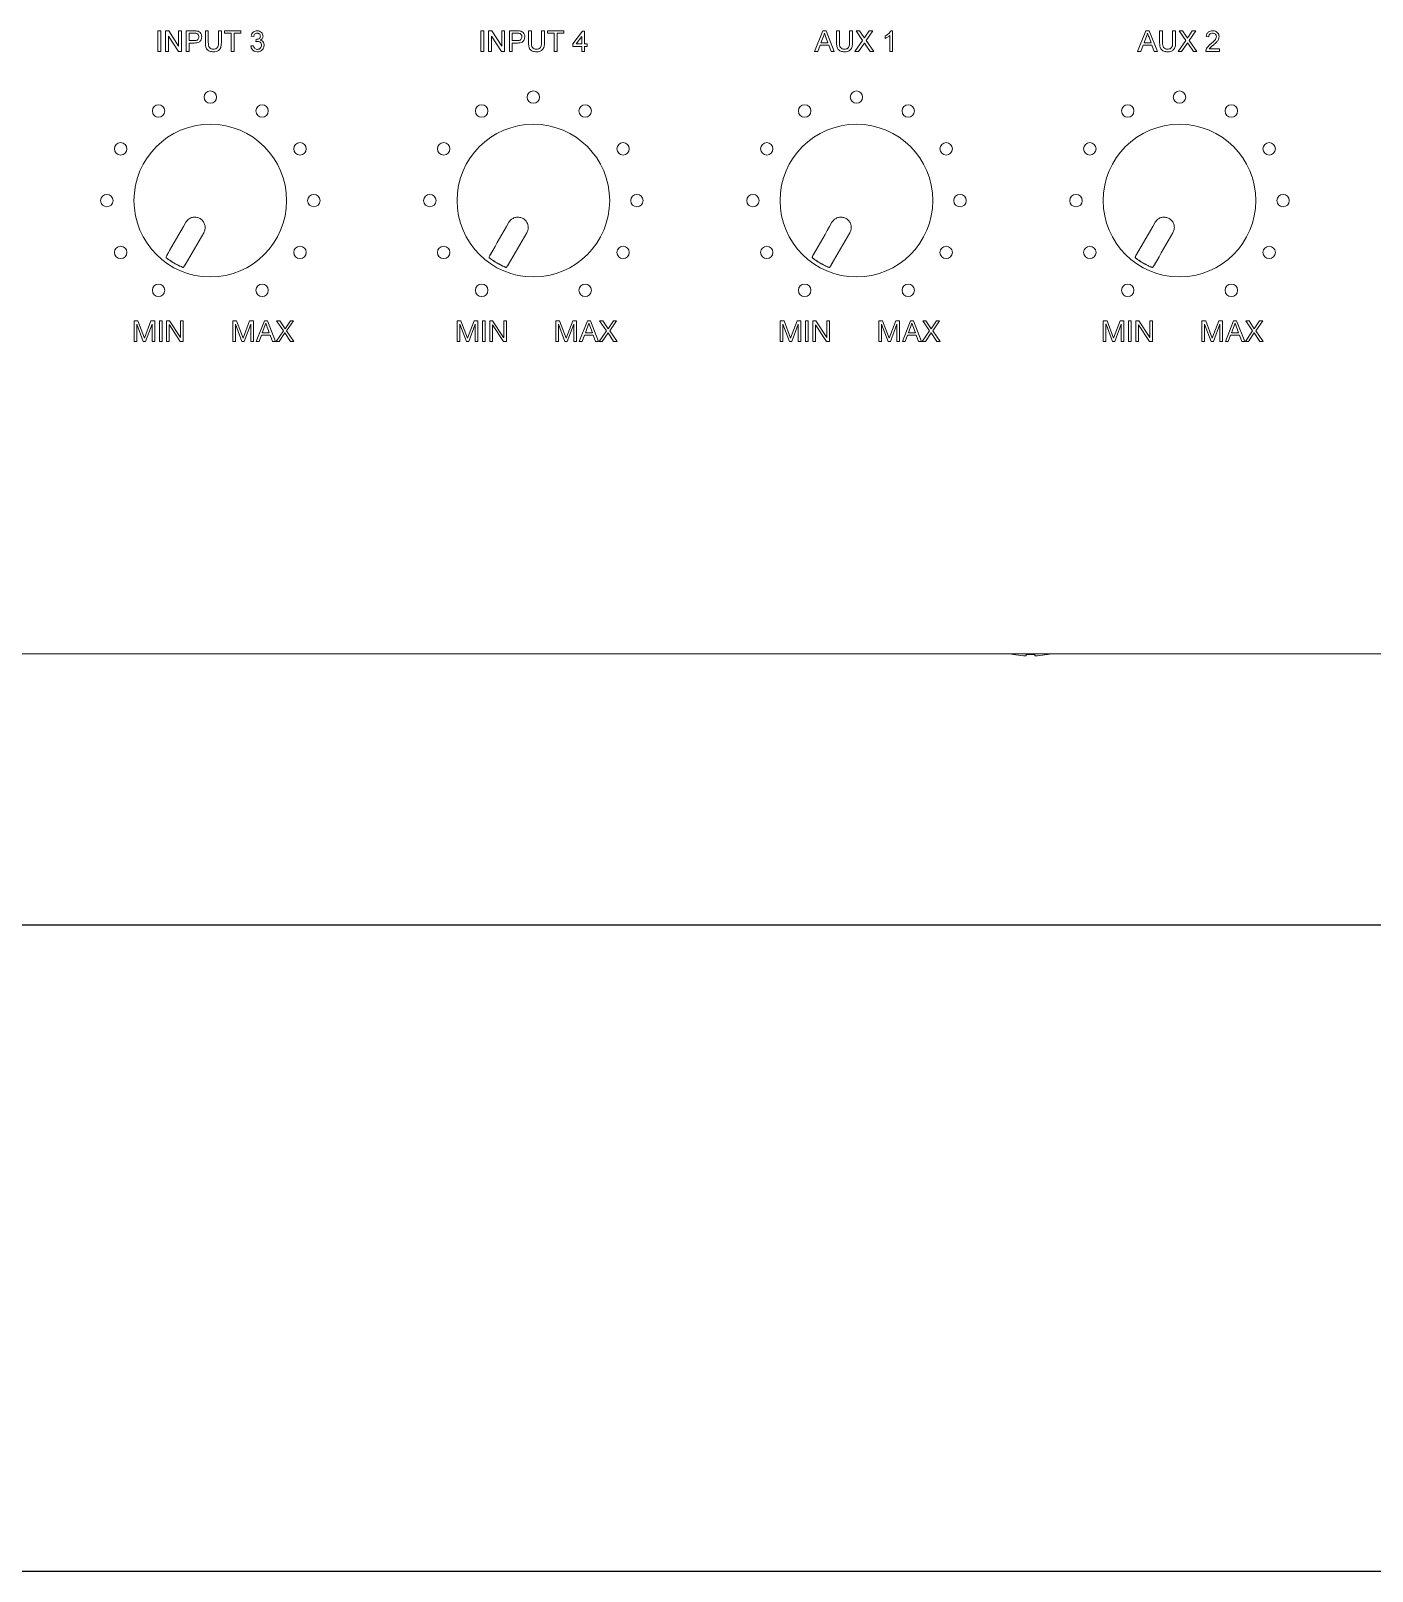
# Model space of a CAD drawing. Header units: millimetres. Extents: x 2974 to 5671, y 1205 to 3288.
# Drawn here: x 4254.63 to 4274.54, y 1657.62 to 1680.48 of the extents above; entities that cross this region are included whole.
import ezdxf

# ---------------------------------------------------------------- set-up
doc = ezdxf.new("R2010")
doc.units = ezdxf.units.MM
doc.linetypes.add('SLD-Solid', pattern=[0])
doc.layers.add('0-RACK', color=7, linetype='Continuous')
doc.layers.add('HOLE', color=7, linetype='Continuous')

# ---------------------------------------------------------------- blocks, each defined once
blk = doc.blocks.new('fv200pp')
at = {"color": 7, "linetype": 'SLD-Solid', "lineweight": 15}
for p, q in [((-43.703, 11.266), (-43.585, 11.266)), ((-43.703, 10.433), (-43.703, 11.266)), ((-43.585, 11.266), (-43.585, 10.433)), ((-43.393, 11.266), (-43.269, 11.266)), ((-43.393, 10.433), (-43.393, 11.266)), ((-43.269, 11.266), (-42.869, 10.644)), ((-42.869, 11.266), (-42.752, 11.266)), ((-42.869, 10.644), (-42.869, 11.266)), ((-42.752, 11.266), (-42.752, 10.433)), ((-42.559, 11.266), (-42.253, 11.266)), ((-42.559, 10.433), (-42.559, 11.266)), ((-42.243, 11.17), (-42.442, 11.17)), ((-42.442, 11.17), (-42.442, 10.871)), ((-41.79, 11.266), (-41.673, 11.266)), ((-41.79, 10.787), (-41.79, 11.266)), ((-41.673, 11.266), (-41.673, 10.792)), ((-41.267, 11.266), (-41.149, 11.266)), ((-41.267, 10.792), (-41.267, 11.266)), ((-41.149, 11.266), (-41.149, 10.787)), ((-41.021, 11.266), (-40.369, 11.266)), ((-41.021, 11.17), (-41.021, 11.266)), ((-40.754, 11.17), (-41.021, 11.17)), ((-40.754, 10.433), (-40.754, 11.17)), ((-40.636, 11.17), (-40.636, 10.433)), ((-40.369, 11.17), (-40.636, 11.17)), ((-40.369, 11.266), (-40.369, 11.17)), ((-30.703, 11.266), (-30.585, 11.266)), ((-30.703, 10.433), (-30.703, 11.266)), ((-30.585, 11.266), (-30.585, 10.433)), ((-30.393, 11.266), (-30.269, 11.266)), ((-30.393, 10.433), (-30.393, 11.266)), ((-30.269, 11.266), (-29.869, 10.644)), ((-29.869, 11.266), (-29.752, 11.266)), ((-29.869, 10.644), (-29.869, 11.266)), ((-29.752, 11.266), (-29.752, 10.433)), ((-29.559, 11.266), (-29.253, 11.266)), ((-29.559, 10.433), (-29.559, 11.266)), ((-29.243, 11.17), (-29.442, 11.17)), ((-29.442, 11.17), (-29.442, 10.871)), ((-28.79, 11.266), (-28.673, 11.266)), ((-28.79, 10.787), (-28.79, 11.266)), ((-28.673, 11.266), (-28.673, 10.792)), ((-28.267, 11.266), (-28.149, 11.266)), ((-28.267, 10.792), (-28.267, 11.266)), ((-28.149, 11.266), (-28.149, 10.787)), ((-28.021, 11.266), (-27.369, 11.266)), ((-28.021, 11.17), (-28.021, 11.266)), ((-27.754, 11.17), (-28.021, 11.17)), ((-27.754, 10.433), (-27.754, 11.17)), ((-27.636, 11.17), (-27.636, 10.433)), ((-27.369, 11.17), (-27.636, 11.17)), ((-27.369, 11.266), (-27.369, 11.17)), ((-27.006, 10.743), (-26.611, 11.255)), ((-26.611, 11.255), (-26.536, 11.255)), ((-26.536, 11.255), (-26.536, 10.743)), ((-17.277, 10.433), (-16.946, 11.266)), ((-16.946, 11.266), (-16.814, 11.266)), ((-16.814, 11.266), (-16.483, 10.433)), ((-16.394, 11.266), (-16.276, 11.266)), ((-16.394, 10.787), (-16.394, 11.266)), ((-16.276, 11.266), (-16.276, 10.792)), ((-15.87, 11.266), (-15.753, 11.266)), ((-15.87, 10.792), (-15.87, 11.266)), ((-15.753, 11.266), (-15.753, 10.787)), ((-15.609, 11.266), (-15.467, 11.266)), ((-15.344, 10.881), (-15.609, 11.266)), ((-15.467, 11.266), (-15.322, 11.055)), ((-15.224, 11.055), (-15.079, 11.266)), ((-14.936, 11.266), (-15.201, 10.88)), ((-15.079, 11.266), (-14.936, 11.266)), ((-14.208, 11.266), (-14.14, 11.266)), ((-14.14, 11.266), (-14.14, 10.433)), ((-4.277, 10.433), (-3.946, 11.266)), ((-3.946, 11.266), (-3.814, 11.266)), ((-3.814, 11.266), (-3.483, 10.433)), ((-3.394, 11.266), (-3.276, 11.266)), ((-3.394, 10.787), (-3.394, 11.266)), ((-3.276, 11.266), (-3.276, 10.792)), ((-2.87, 11.266), (-2.753, 11.266)), ((-2.87, 10.792), (-2.87, 11.266)), ((-2.753, 11.266), (-2.753, 10.787)), ((-2.609, 11.266), (-2.467, 11.266)), ((-2.344, 10.881), (-2.609, 11.266)), ((-2.467, 11.266), (-2.322, 11.055)), ((-2.224, 11.055), (-2.079, 11.266)), ((-1.936, 11.266), (-2.201, 10.88)), ((-2.079, 11.266), (-1.936, 11.266)), ((-43.275, 11.055), (-43.275, 10.433)), ((-42.876, 10.433), (-43.275, 11.055)), ((-42.442, 10.871), (-42.241, 10.871)), ((-42.442, 10.775), (-42.442, 10.433)), ((-42.238, 10.775), (-42.442, 10.775)), ((-39.963, 10.657), (-39.856, 10.668)), ((-39.846, 11.042), (-39.953, 11.052)), ((-39.761, 10.828), (-39.75, 10.924)), ((-30.275, 11.055), (-30.275, 10.433)), ((-29.876, 10.433), (-30.275, 11.055)), ((-29.442, 10.871), (-29.241, 10.871)), ((-29.442, 10.775), (-29.442, 10.433)), ((-29.238, 10.775), (-29.442, 10.775)), ((-27.006, 10.636), (-27.006, 10.743)), ((-26.643, 10.636), (-27.006, 10.636)), ((-26.643, 11.043), (-26.874, 10.743)), ((-26.874, 10.743), (-26.643, 10.743)), ((-26.643, 10.743), (-26.643, 11.043)), ((-26.643, 10.433), (-26.643, 10.636)), ((-26.536, 10.743), (-26.429, 10.743)), ((-26.536, 10.636), (-26.536, 10.433)), ((-26.429, 10.636), (-26.536, 10.636)), ((-26.429, 10.743), (-26.429, 10.636)), ((-17.058, 10.689), (-17.152, 10.433)), ((-16.702, 10.689), (-17.058, 10.689)), ((-16.937, 11.016), (-17.022, 10.785)), ((-17.022, 10.785), (-16.738, 10.785)), ((-16.738, 10.785), (-16.819, 11.004)), ((-16.607, 10.433), (-16.702, 10.689)), ((-15.652, 10.433), (-15.344, 10.881)), ((-15.311, 10.72), (-15.508, 10.433)), ((-15.035, 10.433), (-15.238, 10.727)), ((-15.201, 10.88), (-14.893, 10.433)), ((-14.439, 10.959), (-14.439, 11.058)), ((-14.246, 10.433), (-14.246, 11.082)), ((-4.058, 10.689), (-4.152, 10.433)), ((-3.702, 10.689), (-4.058, 10.689)), ((-3.937, 11.016), (-4.022, 10.785)), ((-4.022, 10.785), (-3.738, 10.785)), ((-3.738, 10.785), (-3.819, 11.004)), ((-3.607, 10.433), (-3.702, 10.689)), ((-2.652, 10.433), (-2.344, 10.881)), ((-2.311, 10.72), (-2.508, 10.433)), ((-2.035, 10.433), (-2.238, 10.727)), ((-2.201, 10.88), (-1.893, 10.433)), ((-1.417, 11.02), (-1.524, 11.031)), ((-1.398, 10.54), (-0.99, 10.54)), ((-0.99, 10.54), (-0.99, 10.433)), ((-43.585, 10.433), (-43.703, 10.433)), ((-43.275, 10.433), (-43.393, 10.433)), ((-42.752, 10.433), (-42.876, 10.433)), ((-42.442, 10.433), (-42.559, 10.433)), ((-40.636, 10.433), (-40.754, 10.433)), ((-30.585, 10.433), (-30.703, 10.433)), ((-30.275, 10.433), (-30.393, 10.433)), ((-29.752, 10.433), (-29.876, 10.433)), ((-29.442, 10.433), (-29.559, 10.433)), ((-27.636, 10.433), (-27.754, 10.433)), ((-26.536, 10.433), (-26.643, 10.433)), ((-17.152, 10.433), (-17.277, 10.433)), ((-16.483, 10.433), (-16.607, 10.433)), ((-15.508, 10.433), (-15.652, 10.433)), ((-14.893, 10.433), (-15.035, 10.433)), ((-14.14, 10.433), (-14.246, 10.433)), ((-4.152, 10.433), (-4.277, 10.433)), ((-3.483, 10.433), (-3.607, 10.433)), ((-2.508, 10.433), (-2.652, 10.433)), ((-1.893, 10.433), (-2.035, 10.433)), ((-0.99, 10.433), (-1.535, 10.433)), ((-43.321, 2.267), (-43.348, 2.221)), ((-30.321, 2.267), (-30.348, 2.221)), ((-17.321, 2.267), (-17.348, 2.221)), ((-4.321, 2.267), (-4.348, 2.221)), ((-42.63, 1.807), (-42.604, 1.853)), ((-29.63, 1.807), (-29.604, 1.853)), ((-16.63, 1.807), (-16.604, 1.853)), ((-3.63, 1.807), (-3.604, 1.853)), ((-44.661, -0.401), (-44.508, -0.401)), ((-44.661, -1.234), (-44.661, -0.401)), ((-44.552, -0.541), (-44.552, -1.234)), ((-44.55, -0.541), (-44.552, -0.541)), ((-44.29, -1.234), (-44.55, -0.541)), ((-44.508, -0.401), (-44.245, -1.101)), ((-44.245, -1.101), (-43.98, -0.401)), ((-43.936, -0.541), (-44.196, -1.234)), ((-43.98, -0.401), (-43.827, -0.401)), ((-43.936, -1.234), (-43.936, -0.541)), ((-43.827, -0.401), (-43.827, -1.234)), ((-43.643, -0.401), (-43.535, -0.401)), ((-43.643, -1.234), (-43.643, -0.401)), ((-43.535, -0.401), (-43.535, -1.234)), ((-43.351, -0.401), (-43.232, -0.401)), ((-43.351, -1.234), (-43.351, -0.401)), ((-43.243, -0.565), (-43.243, -1.234)), ((-43.241, -0.565), (-43.243, -0.565)), ((-42.802, -1.234), (-43.241, -0.565)), ((-43.232, -0.401), (-42.791, -1.076)), ((-42.788, -0.401), (-42.68, -0.401)), ((-42.788, -1.076), (-42.788, -0.401)), ((-42.68, -0.401), (-42.68, -1.234)), ((-40.692, -0.401), (-40.54, -0.401)), ((-40.692, -1.234), (-40.692, -0.401)), ((-40.584, -0.541), (-40.584, -1.234)), ((-40.582, -0.541), (-40.584, -0.541)), ((-40.321, -1.234), (-40.582, -0.541)), ((-40.54, -0.401), (-40.276, -1.101)), ((-40.276, -1.101), (-40.011, -0.401)), ((-39.967, -0.541), (-40.227, -1.234)), ((-40.011, -0.401), (-39.859, -0.401)), ((-39.967, -1.234), (-39.967, -0.541)), ((-39.859, -0.401), (-39.859, -1.234)), ((-39.745, -1.234), (-39.419, -0.401)), ((-39.36, -0.501), (-39.502, -0.888)), ((-39.419, -0.401), (-39.296, -0.401)), ((-39.358, -0.501), (-39.36, -0.501)), ((-39.219, -0.888), (-39.358, -0.501)), ((-39.296, -0.401), (-38.97, -1.234)), ((-38.928, -0.401), (-38.795, -0.401)), ((-38.653, -0.806), (-38.928, -0.401)), ((-38.795, -0.401), (-38.587, -0.726)), ((-38.587, -0.726), (-38.369, -0.401)), ((-38.245, -0.401), (-38.521, -0.806)), ((-38.369, -0.401), (-38.245, -0.401)), ((-31.661, -0.401), (-31.508, -0.401)), ((-31.661, -1.234), (-31.661, -0.401)), ((-31.552, -0.541), (-31.552, -1.234)), ((-31.55, -0.541), (-31.552, -0.541)), ((-31.29, -1.234), (-31.55, -0.541)), ((-31.508, -0.401), (-31.245, -1.101)), ((-31.245, -1.101), (-30.98, -0.401)), ((-30.936, -0.541), (-31.196, -1.234)), ((-30.98, -0.401), (-30.827, -0.401)), ((-30.936, -1.234), (-30.936, -0.541)), ((-30.827, -0.401), (-30.827, -1.234)), ((-30.643, -0.401), (-30.535, -0.401)), ((-30.643, -1.234), (-30.643, -0.401)), ((-30.535, -0.401), (-30.535, -1.234)), ((-30.351, -0.401), (-30.232, -0.401)), ((-30.351, -1.234), (-30.351, -0.401)), ((-30.243, -0.565), (-30.243, -1.234)), ((-30.241, -0.565), (-30.243, -0.565)), ((-29.802, -1.234), (-30.241, -0.565)), ((-30.232, -0.401), (-29.791, -1.076)), ((-29.788, -0.401), (-29.68, -0.401)), ((-29.788, -1.076), (-29.788, -0.401)), ((-29.68, -0.401), (-29.68, -1.234)), ((-27.692, -0.401), (-27.54, -0.401)), ((-27.692, -1.234), (-27.692, -0.401)), ((-27.584, -0.541), (-27.584, -1.234)), ((-27.582, -0.541), (-27.584, -0.541)), ((-27.321, -1.234), (-27.582, -0.541)), ((-27.54, -0.401), (-27.276, -1.101)), ((-27.276, -1.101), (-27.011, -0.401)), ((-26.967, -0.541), (-27.227, -1.234)), ((-27.011, -0.401), (-26.859, -0.401)), ((-26.967, -1.234), (-26.967, -0.541)), ((-26.859, -0.401), (-26.859, -1.234)), ((-26.745, -1.234), (-26.419, -0.401)), ((-26.36, -0.501), (-26.502, -0.888)), ((-26.419, -0.401), (-26.296, -0.401)), ((-26.358, -0.501), (-26.36, -0.501)), ((-26.219, -0.888), (-26.358, -0.501)), ((-26.296, -0.401), (-25.97, -1.234)), ((-25.928, -0.401), (-25.795, -0.401)), ((-25.653, -0.806), (-25.928, -0.401)), ((-25.795, -0.401), (-25.587, -0.726)), ((-25.587, -0.726), (-25.369, -0.401)), ((-25.245, -0.401), (-25.521, -0.806)), ((-25.369, -0.401), (-25.245, -0.401)), ((-18.661, -0.401), (-18.508, -0.401)), ((-18.661, -1.234), (-18.661, -0.401)), ((-18.552, -0.541), (-18.552, -1.234)), ((-18.55, -0.541), (-18.552, -0.541)), ((-18.29, -1.234), (-18.55, -0.541)), ((-18.508, -0.401), (-18.245, -1.101)), ((-18.245, -1.101), (-17.98, -0.401)), ((-17.936, -0.541), (-18.196, -1.234)), ((-17.98, -0.401), (-17.827, -0.401)), ((-17.936, -1.234), (-17.936, -0.541)), ((-17.827, -0.401), (-17.827, -1.234)), ((-17.643, -0.401), (-17.535, -0.401)), ((-17.643, -1.234), (-17.643, -0.401)), ((-17.535, -0.401), (-17.535, -1.234)), ((-17.351, -0.401), (-17.232, -0.401)), ((-17.351, -1.234), (-17.351, -0.401)), ((-17.243, -0.565), (-17.243, -1.234)), ((-17.241, -0.565), (-17.243, -0.565)), ((-16.802, -1.234), (-17.241, -0.565)), ((-17.232, -0.401), (-16.791, -1.076)), ((-16.788, -0.401), (-16.68, -0.401)), ((-16.788, -1.076), (-16.788, -0.401)), ((-16.68, -0.401), (-16.68, -1.234)), ((-14.692, -0.401), (-14.54, -0.401)), ((-14.692, -1.234), (-14.692, -0.401)), ((-14.584, -0.541), (-14.584, -1.234)), ((-14.582, -0.541), (-14.584, -0.541)), ((-14.321, -1.234), (-14.582, -0.541)), ((-14.54, -0.401), (-14.276, -1.101)), ((-14.276, -1.101), (-14.011, -0.401)), ((-13.967, -0.541), (-14.227, -1.234)), ((-14.011, -0.401), (-13.859, -0.401)), ((-13.967, -1.234), (-13.967, -0.541)), ((-13.859, -0.401), (-13.859, -1.234)), ((-13.745, -1.234), (-13.419, -0.401)), ((-13.36, -0.501), (-13.502, -0.888)), ((-13.419, -0.401), (-13.296, -0.401)), ((-13.358, -0.501), (-13.36, -0.501)), ((-13.219, -0.888), (-13.358, -0.501)), ((-13.296, -0.401), (-12.97, -1.234)), ((-12.928, -0.401), (-12.795, -0.401)), ((-12.653, -0.806), (-12.928, -0.401)), ((-12.795, -0.401), (-12.587, -0.726)), ((-12.587, -0.726), (-12.369, -0.401)), ((-12.245, -0.401), (-12.521, -0.806)), ((-12.369, -0.401), (-12.245, -0.401)), ((-5.661, -0.401), (-5.508, -0.401)), ((-5.661, -1.234), (-5.661, -0.401)), ((-5.552, -0.541), (-5.552, -1.234)), ((-5.55, -0.541), (-5.552, -0.541)), ((-5.29, -1.234), (-5.55, -0.541)), ((-5.508, -0.401), (-5.245, -1.101)), ((-5.245, -1.101), (-4.98, -0.401)), ((-4.936, -0.541), (-5.196, -1.234)), ((-4.98, -0.401), (-4.827, -0.401)), ((-4.936, -1.234), (-4.936, -0.541)), ((-4.827, -0.401), (-4.827, -1.234)), ((-4.643, -0.401), (-4.535, -0.401)), ((-4.643, -1.234), (-4.643, -0.401)), ((-4.535, -0.401), (-4.535, -1.234)), ((-4.351, -0.401), (-4.232, -0.401)), ((-4.351, -1.234), (-4.351, -0.401)), ((-4.243, -0.565), (-4.243, -1.234)), ((-4.241, -0.565), (-4.243, -0.565)), ((-3.802, -1.234), (-4.241, -0.565)), ((-4.232, -0.401), (-3.791, -1.076)), ((-3.788, -0.401), (-3.68, -0.401)), ((-3.788, -1.076), (-3.788, -0.401)), ((-3.68, -0.401), (-3.68, -1.234)), ((-1.692, -0.401), (-1.54, -0.401)), ((-1.692, -1.234), (-1.692, -0.401)), ((-1.584, -0.541), (-1.584, -1.234)), ((-1.582, -0.541), (-1.584, -0.541)), ((-1.321, -1.234), (-1.582, -0.541)), ((-1.54, -0.401), (-1.276, -1.101)), ((-1.276, -1.101), (-1.011, -0.401)), ((-0.967, -0.541), (-1.227, -1.234)), ((-1.011, -0.401), (-0.859, -0.401)), ((-0.967, -1.234), (-0.967, -0.541)), ((-0.859, -0.401), (-0.859, -1.234)), ((-0.745, -1.234), (-0.419, -0.401)), ((-0.36, -0.501), (-0.502, -0.888)), ((-0.419, -0.401), (-0.296, -0.401)), ((-0.358, -0.501), (-0.36, -0.501)), ((-0.219, -0.888), (-0.358, -0.501)), ((-0.296, -0.401), (0.03, -1.234)), ((0.072, -0.401), (0.205, -0.401)), ((0.347, -0.806), (0.072, -0.401)), ((0.205, -0.401), (0.413, -0.726)), ((0.413, -0.726), (0.631, -0.401)), ((0.755, -0.401), (0.479, -0.806)), ((0.631, -0.401), (0.755, -0.401)), ((-44.552, -1.234), (-44.661, -1.234)), ((-44.196, -1.234), (-44.29, -1.234)), ((-43.827, -1.234), (-43.936, -1.234)), ((-43.535, -1.234), (-43.643, -1.234)), ((-43.243, -1.234), (-43.351, -1.234)), ((-42.68, -1.234), (-42.802, -1.234)), ((-42.791, -1.076), (-42.788, -1.076)), ((-40.584, -1.234), (-40.692, -1.234)), ((-40.227, -1.234), (-40.321, -1.234)), ((-39.859, -1.234), (-39.967, -1.234)), ((-39.63, -1.234), (-39.745, -1.234)), ((-39.537, -0.985), (-39.63, -1.234)), ((-39.184, -0.985), (-39.537, -0.985)), ((-39.502, -0.888), (-39.219, -0.888)), ((-39.092, -1.234), (-39.184, -0.985)), ((-38.97, -1.234), (-39.092, -1.234)), ((-38.944, -1.234), (-38.653, -0.806)), ((-38.819, -1.234), (-38.944, -1.234)), ((-38.588, -0.89), (-38.819, -1.234)), ((-38.363, -1.234), (-38.588, -0.89)), ((-38.521, -0.806), (-38.228, -1.234)), ((-38.228, -1.234), (-38.363, -1.234)), ((-31.552, -1.234), (-31.661, -1.234)), ((-31.196, -1.234), (-31.29, -1.234)), ((-30.827, -1.234), (-30.936, -1.234)), ((-30.535, -1.234), (-30.643, -1.234)), ((-30.243, -1.234), (-30.351, -1.234)), ((-29.68, -1.234), (-29.802, -1.234)), ((-29.791, -1.076), (-29.788, -1.076)), ((-27.584, -1.234), (-27.692, -1.234)), ((-27.227, -1.234), (-27.321, -1.234)), ((-26.859, -1.234), (-26.967, -1.234)), ((-26.63, -1.234), (-26.745, -1.234)), ((-26.537, -0.985), (-26.63, -1.234)), ((-26.184, -0.985), (-26.537, -0.985)), ((-26.502, -0.888), (-26.219, -0.888)), ((-26.092, -1.234), (-26.184, -0.985)), ((-25.97, -1.234), (-26.092, -1.234)), ((-25.944, -1.234), (-25.653, -0.806)), ((-25.819, -1.234), (-25.944, -1.234)), ((-25.588, -0.89), (-25.819, -1.234)), ((-25.363, -1.234), (-25.588, -0.89)), ((-25.521, -0.806), (-25.228, -1.234)), ((-25.228, -1.234), (-25.363, -1.234)), ((-18.552, -1.234), (-18.661, -1.234)), ((-18.196, -1.234), (-18.29, -1.234)), ((-17.827, -1.234), (-17.936, -1.234)), ((-17.535, -1.234), (-17.643, -1.234)), ((-17.243, -1.234), (-17.351, -1.234)), ((-16.68, -1.234), (-16.802, -1.234)), ((-16.791, -1.076), (-16.788, -1.076)), ((-14.584, -1.234), (-14.692, -1.234)), ((-14.227, -1.234), (-14.321, -1.234)), ((-13.859, -1.234), (-13.967, -1.234)), ((-13.63, -1.234), (-13.745, -1.234)), ((-13.537, -0.985), (-13.63, -1.234)), ((-13.184, -0.985), (-13.537, -0.985)), ((-13.502, -0.888), (-13.219, -0.888)), ((-13.092, -1.234), (-13.184, -0.985)), ((-12.97, -1.234), (-13.092, -1.234)), ((-12.944, -1.234), (-12.653, -0.806)), ((-12.819, -1.234), (-12.944, -1.234)), ((-12.588, -0.89), (-12.819, -1.234)), ((-12.363, -1.234), (-12.588, -0.89)), ((-12.521, -0.806), (-12.228, -1.234)), ((-12.228, -1.234), (-12.363, -1.234)), ((-5.552, -1.234), (-5.661, -1.234)), ((-5.196, -1.234), (-5.29, -1.234)), ((-4.827, -1.234), (-4.936, -1.234)), ((-4.535, -1.234), (-4.643, -1.234)), ((-4.243, -1.234), (-4.351, -1.234)), ((-3.68, -1.234), (-3.802, -1.234)), ((-3.791, -1.076), (-3.788, -1.076)), ((-1.584, -1.234), (-1.692, -1.234)), ((-1.227, -1.234), (-1.321, -1.234)), ((-0.859, -1.234), (-0.967, -1.234)), ((-0.63, -1.234), (-0.745, -1.234)), ((-0.537, -0.985), (-0.63, -1.234)), ((-0.184, -0.985), (-0.537, -0.985)), ((-0.502, -0.888), (-0.219, -0.888)), ((-0.092, -1.234), (-0.184, -0.985)), ((0.03, -1.234), (-0.092, -1.234)), ((0.056, -1.234), (0.347, -0.806)), ((0.181, -1.234), (0.056, -1.234)), ((0.412, -0.89), (0.181, -1.234)), ((0.637, -1.234), (0.412, -0.89)), ((0.479, -0.806), (0.772, -1.234)), ((0.772, -1.234), (0.637, -1.234)), ((55.241, -13.801), (-87.926, -13.801)), ((-8.764, -13.885), (-8.877, -13.885)), ((-8.764, -13.829), (-8.764, -13.885)), ((-8.421, -13.885), (-8.421, -13.829)), ((-8.308, -13.885), (-8.421, -13.885))]:
    blk.add_line(p, q, dxfattribs=at)
at = {"color": 7, "linetype": 'SLD-Solid', "lineweight": 15, "flags": 128}
for points in [[(-43.321, 2.267), (-43.229, 2.428), (-43.137, 2.588), (-43.044, 2.749), (-42.951, 2.911), (-42.858, 3.072), (-42.765, 3.234), (-42.672, 3.396), (-42.579, 3.559)], [(-41.857, 3.142), (-41.95, 2.98), (-42.044, 2.818), (-42.138, 2.656), (-42.231, 2.495), (-42.325, 2.334), (-42.418, 2.173), (-42.511, 2.013), (-42.604, 1.853)], [(-30.321, 2.267), (-30.229, 2.428), (-30.137, 2.588), (-30.044, 2.749), (-29.951, 2.911), (-29.858, 3.072), (-29.765, 3.234), (-29.672, 3.396), (-29.579, 3.559)], [(-28.857, 3.142), (-28.95, 2.98), (-29.044, 2.818), (-29.138, 2.656), (-29.231, 2.495), (-29.325, 2.334), (-29.418, 2.173), (-29.511, 2.013), (-29.604, 1.853)], [(-17.321, 2.267), (-17.229, 2.428), (-17.137, 2.588), (-17.044, 2.749), (-16.951, 2.911), (-16.858, 3.072), (-16.765, 3.234), (-16.672, 3.396), (-16.579, 3.559)], [(-15.857, 3.142), (-15.95, 2.98), (-16.044, 2.818), (-16.138, 2.656), (-16.231, 2.495), (-16.325, 2.334), (-16.418, 2.173), (-16.511, 2.013), (-16.604, 1.853)], [(-4.321, 2.267), (-4.229, 2.428), (-4.137, 2.588), (-4.044, 2.749), (-3.951, 2.911), (-3.858, 3.072), (-3.765, 3.234), (-3.672, 3.396), (-3.579, 3.559)], [(-2.857, 3.142), (-2.95, 2.98), (-3.044, 2.818), (-3.138, 2.656), (-3.231, 2.495), (-3.325, 2.334), (-3.418, 2.173), (-3.511, 2.013), (-3.604, 1.853)], [(-9.42, -13.801), (-9.359, -13.815), (-9.275, -13.833)], [(-9.275, -13.833), (-9.275, -13.832), (-9.275, -13.832), (-9.274, -13.83), (-9.273, -13.829)], [(-7.912, -13.829), (-7.911, -13.83), (-7.91, -13.832), (-7.91, -13.832), (-7.91, -13.833)], [(-7.91, -13.833), (-7.826, -13.815), (-7.765, -13.801)]]:
    blk.add_lwpolyline(points, dxfattribs=at)
at = {"color": 7, "linetype": 'SLD-Solid', "lineweight": 15}
for centre, radius in [((-41.593, 8.599), 0.25), ((-28.593, 8.599), 0.25), ((-15.593, 8.599), 0.25), ((-2.593, 8.599), 0.25), ((-43.676, 8.041), 0.25), ((-39.509, 8.041), 0.25), ((-30.676, 8.041), 0.25), ((-26.509, 8.041), 0.25), ((-17.676, 8.041), 0.25), ((-13.509, 8.041), 0.25), ((-4.676, 8.041), 0.25), ((-0.509, 8.041), 0.25), ((-41.593, 4.433), 3.072), ((-28.593, 4.433), 3.072), ((-15.593, 4.433), 3.072), ((-2.593, 4.433), 3.072), ((-45.201, 6.516), 0.25), ((-37.984, 6.516), 0.25), ((-32.201, 6.516), 0.25), ((-24.984, 6.516), 0.25), ((-19.201, 6.516), 0.25), ((-11.984, 6.516), 0.25), ((-6.201, 6.516), 0.25), ((1.016, 6.516), 0.25), ((-45.759, 4.433), 0.25), ((-37.426, 4.433), 0.25), ((-32.759, 4.433), 0.25), ((-24.426, 4.433), 0.25), ((-19.759, 4.433), 0.25), ((-11.426, 4.433), 0.25), ((-6.759, 4.433), 0.25), ((1.574, 4.433), 0.25), ((-45.201, 2.349), 0.25), ((-37.984, 2.349), 0.25), ((-32.201, 2.349), 0.25), ((-24.984, 2.349), 0.25), ((-19.201, 2.349), 0.25), ((-11.984, 2.349), 0.25), ((-6.201, 2.349), 0.25), ((1.016, 2.349), 0.25), ((-43.676, 0.824), 0.25), ((-39.509, 0.824), 0.25), ((-30.676, 0.824), 0.25), ((-26.509, 0.824), 0.25), ((-17.676, 0.824), 0.25), ((-13.509, 0.824), 0.25), ((-4.676, 0.824), 0.25), ((-0.509, 0.824), 0.25)]:
    blk.add_circle(centre, radius, dxfattribs=at)
for centre, radius, start, end in [((-8.593, -10.43), 3.466, 258.67086, 265.29321), ((-8.593, -10.09), 3.742, 267.37076, 272.62924), ((-8.593, -10.43), 3.466, 274.70679, 281.32914)]:
    blk.add_arc(centre, radius, start, end, dxfattribs=at)
for points, knots in [([(-42.253, 11.266), (-42.23, 11.266), (-42.189, 11.266), (-42.148, 11.261), (-42.13, 11.258)], [0, 0, 0, 0, 0.560086, 1, 1, 1, 1]), ([(-42.147, 11.163), (-42.165, 11.165), (-42.197, 11.17), (-42.229, 11.17), (-42.243, 11.17)], [0, 0, 0, 0, 0.559592, 1, 1, 1, 1]), ([(-42.057, 11.023), (-42.058, 11.04), (-42.06, 11.073), (-42.081, 11.116), (-42.11, 11.148), (-42.135, 11.158), (-42.147, 11.163)], [0, 0, 0, 0, 0.280263, 0.560084, 0.78016, 1, 1, 1, 1]), ([(-42.13, 11.258), (-42.1, 11.251), (-42.039, 11.236), (-41.977, 11.172), (-41.945, 11.099), (-41.941, 11.051), (-41.94, 11.027)], [0, 0, 0, 0, 0.280011, 0.558908, 0.779395, 1, 1, 1, 1]), ([(-39.953, 11.052), (-39.944, 11.085), (-39.928, 11.15), (-39.865, 11.222), (-39.787, 11.261), (-39.735, 11.264), (-39.709, 11.266)], [0, 0, 0, 0, 0.280254, 0.559523, 0.779592, 1, 1, 1, 1]), ([(-39.706, 11.17), (-39.725, 11.168), (-39.764, 11.165), (-39.811, 11.131), (-39.836, 11.087), (-39.842, 11.057), (-39.846, 11.042)], [0, 0, 0, 0, 0.28001, 0.559136, 0.779323, 1, 1, 1, 1]), ([(-39.709, 11.266), (-39.676, 11.263), (-39.61, 11.256), (-39.529, 11.205), (-39.481, 11.132), (-39.475, 11.08), (-39.472, 11.054)], [0, 0, 0, 0, 0.280185, 0.559854, 0.779999, 1, 1, 1, 1]), ([(-39.579, 11.051), (-39.581, 11.069), (-39.585, 11.106), (-39.62, 11.146), (-39.662, 11.167), (-39.691, 11.169), (-39.706, 11.17)], [0, 0, 0, 0, 0.27946, 0.558955, 0.779265, 1, 1, 1, 1]), ([(-29.253, 11.266), (-29.23, 11.266), (-29.189, 11.266), (-29.148, 11.261), (-29.13, 11.258)], [0, 0, 0, 0, 0.560106, 1, 1, 1, 1]), ([(-29.147, 11.163), (-29.165, 11.165), (-29.197, 11.17), (-29.229, 11.17), (-29.243, 11.17)], [0, 0, 0, 0, 0.559587, 1, 1, 1, 1]), ([(-29.057, 11.023), (-29.058, 11.04), (-29.06, 11.073), (-29.081, 11.116), (-29.11, 11.148), (-29.135, 11.158), (-29.147, 11.163)], [0, 0, 0, 0, 0.280262, 0.560078, 0.780148, 1, 1, 1, 1]), ([(-29.13, 11.258), (-29.1, 11.251), (-29.039, 11.236), (-28.977, 11.172), (-28.945, 11.099), (-28.941, 11.051), (-28.94, 11.027)], [0, 0, 0, 0, 0.280014, 0.558912, 0.779395, 1, 1, 1, 1]), ([(-16.88, 11.17), (-16.888, 11.14), (-16.902, 11.087), (-16.926, 11.038), (-16.937, 11.016)], [0, 0, 0, 0, 0.559916, 1, 1, 1, 1]), ([(-16.819, 11.004), (-16.83, 11.035), (-16.851, 11.09), (-16.871, 11.146), (-16.88, 11.17)], [0, 0, 0, 0, 0.560001, 1, 1, 1, 1]), ([(-14.439, 11.058), (-14.387, 11.087), (-14.294, 11.14), (-14.234, 11.228), (-14.208, 11.266)], [0, 0, 0, 0, 0.5604286, 1, 1, 1, 1]), ([(-3.88, 11.17), (-3.888, 11.14), (-3.902, 11.087), (-3.926, 11.038), (-3.937, 11.016)], [0, 0, 0, 0, 0.559916, 1, 1, 1, 1]), ([(-3.819, 11.004), (-3.83, 11.035), (-3.851, 11.09), (-3.871, 11.146), (-3.88, 11.17)], [0, 0, 0, 0, 0.560003, 1, 1, 1, 1]), ([(-1.524, 11.031), (-1.518, 11.068), (-1.506, 11.142), (-1.434, 11.224), (-1.345, 11.261), (-1.286, 11.265), (-1.257, 11.266)], [0, 0, 0, 0, 0.280234, 0.558895, 0.779133, 1, 1, 1, 1]), ([(-1.259, 11.17), (-1.282, 11.168), (-1.328, 11.165), (-1.384, 11.127), (-1.413, 11.075), (-1.416, 11.039), (-1.417, 11.02)], [0, 0, 0, 0, 0.280411, 0.559487, 0.779373, 1, 1, 1, 1]), ([(-1.107, 11.035), (-1.11, 11.056), (-1.116, 11.099), (-1.159, 11.144), (-1.209, 11.167), (-1.243, 11.169), (-1.259, 11.17)], [0, 0, 0, 0, 0.279079, 0.558614, 0.779043, 1, 1, 1, 1]), ([(-1.257, 11.266), (-1.221, 11.264), (-1.148, 11.259), (-1.061, 11.201), (-1.008, 11.122), (-1.003, 11.065), (-1.001, 11.036)], [0, 0, 0, 0, 0.280482, 0.559645, 0.77975, 1, 1, 1, 1]), ([(-42.241, 10.871), (-42.215, 10.872), (-42.165, 10.874), (-42.096, 10.904), (-42.061, 10.963), (-42.059, 11.003), (-42.057, 11.023)], [0, 0, 0, 0, 0.281402, 0.559753, 0.779356, 1, 1, 1, 1]), ([(-41.94, 11.027), (-41.944, 10.985), (-41.953, 10.902), (-42.059, 10.781), (-42.17, 10.777), (-42.238, 10.775)], [0, 0, 0, 0, 0.280752, 0.559707, 1, 1, 1, 1]), ([(-41.468, 10.422), (-41.521, 10.425), (-41.626, 10.431), (-41.751, 10.529), (-41.786, 10.663), (-41.789, 10.745), (-41.79, 10.787)], [0, 0, 0, 0, 0.280727, 0.557904, 0.778403, 1, 1, 1, 1]), ([(-41.673, 10.792), (-41.672, 10.757), (-41.672, 10.687), (-41.641, 10.588), (-41.56, 10.535), (-41.505, 10.531), (-41.477, 10.529)], [0, 0, 0, 0, 0.281788, 0.560124, 0.779387, 1, 1, 1, 1]), ([(-41.477, 10.529), (-41.452, 10.53), (-41.404, 10.532), (-41.332, 10.558), (-41.267, 10.649), (-41.267, 10.733), (-41.267, 10.792)], [0, 0, 0, 0, 0.187562, 0.37424, 0.559719, 1, 1, 1, 1]), ([(-41.149, 10.787), (-41.15, 10.734), (-41.152, 10.63), (-41.222, 10.494), (-41.345, 10.429), (-41.427, 10.424), (-41.468, 10.422)], [0, 0, 0, 0, 0.281628, 0.559158, 0.778983, 1, 1, 1, 1]), ([(-39.704, 10.422), (-39.74, 10.425), (-39.813, 10.432), (-39.897, 10.494), (-39.949, 10.573), (-39.958, 10.629), (-39.963, 10.657)], [0, 0, 0, 0, 0.279906, 0.559248, 0.779476, 1, 1, 1, 1]), ([(-39.856, 10.668), (-39.851, 10.646), (-39.84, 10.603), (-39.805, 10.549), (-39.753, 10.522), (-39.718, 10.519), (-39.7, 10.518)], [0, 0, 0, 0, 0.280885, 0.560072, 0.77966, 1, 1, 1, 1]), ([(-39.692, 10.839), (-39.705, 10.838), (-39.729, 10.837), (-39.751, 10.831), (-39.761, 10.828)], [0, 0, 0, 0, 0.559774, 1, 1, 1, 1]), ([(-39.75, 10.924), (-39.747, 10.924), (-39.742, 10.923), (-39.737, 10.923), (-39.735, 10.923)], [0, 0, 0, 0, 0.559944, 1, 1, 1, 1]), ([(-39.735, 10.923), (-39.714, 10.925), (-39.672, 10.929), (-39.617, 10.955), (-39.582, 11), (-39.58, 11.034), (-39.579, 11.051)], [0, 0, 0, 0, 0.28068, 0.560956, 0.780055, 1, 1, 1, 1]), ([(-39.429, 10.684), (-39.434, 10.644), (-39.444, 10.564), (-39.52, 10.478), (-39.61, 10.429), (-39.673, 10.424), (-39.704, 10.422)], [0, 0, 0, 0, 0.2794, 0.559062, 0.779377, 1, 1, 1, 1]), ([(-39.7, 10.518), (-39.676, 10.521), (-39.626, 10.525), (-39.571, 10.57), (-39.54, 10.626), (-39.537, 10.665), (-39.536, 10.684)], [0, 0, 0, 0, 0.279885, 0.558991, 0.77932, 1, 1, 1, 1]), ([(-39.536, 10.684), (-39.538, 10.708), (-39.543, 10.754), (-39.585, 10.806), (-39.638, 10.835), (-39.674, 10.838), (-39.692, 10.839)], [0, 0, 0, 0, 0.279745, 0.559174, 0.779447, 1, 1, 1, 1]), ([(-39.472, 11.054), (-39.474, 11.034), (-39.477, 10.995), (-39.514, 10.931), (-39.558, 10.905), (-39.585, 10.889)], [0, 0, 0, 0, 0.280493, 0.561002, 1, 1, 1, 1]), ([(-39.585, 10.889), (-39.56, 10.881), (-39.51, 10.864), (-39.459, 10.809), (-39.432, 10.746), (-39.43, 10.704), (-39.429, 10.684)], [0, 0, 0, 0, 0.2798051, 0.5591884, 0.7794089, 1, 1, 1, 1]), ([(-29.241, 10.871), (-29.215, 10.872), (-29.165, 10.874), (-29.096, 10.904), (-29.061, 10.963), (-29.059, 11.003), (-29.057, 11.023)], [0, 0, 0, 0, 0.281401, 0.559755, 0.779358, 1, 1, 1, 1]), ([(-28.94, 11.027), (-28.944, 10.985), (-28.953, 10.902), (-29.059, 10.781), (-29.17, 10.777), (-29.238, 10.775)], [0, 0, 0, 0, 0.280752, 0.559708, 1, 1, 1, 1]), ([(-28.468, 10.422), (-28.521, 10.425), (-28.626, 10.431), (-28.751, 10.529), (-28.786, 10.663), (-28.789, 10.745), (-28.79, 10.787)], [0, 0, 0, 0, 0.280729, 0.557904, 0.778403, 1, 1, 1, 1]), ([(-28.673, 10.792), (-28.672, 10.757), (-28.672, 10.687), (-28.641, 10.588), (-28.56, 10.535), (-28.505, 10.531), (-28.477, 10.529)], [0, 0, 0, 0, 0.2817885, 0.5601217, 0.7793875, 1, 1, 1, 1]), ([(-28.477, 10.529), (-28.452, 10.53), (-28.404, 10.532), (-28.332, 10.558), (-28.267, 10.649), (-28.267, 10.733), (-28.267, 10.792)], [0, 0, 0, 0, 0.187562, 0.37424, 0.559719, 1, 1, 1, 1]), ([(-28.149, 10.787), (-28.15, 10.734), (-28.152, 10.63), (-28.222, 10.494), (-28.345, 10.429), (-28.427, 10.424), (-28.468, 10.422)], [0, 0, 0, 0, 0.281628, 0.559158, 0.778983, 1, 1, 1, 1]), ([(-16.071, 10.422), (-16.124, 10.425), (-16.23, 10.431), (-16.354, 10.529), (-16.39, 10.663), (-16.393, 10.745), (-16.394, 10.787)], [0, 0, 0, 0, 0.280729, 0.557904, 0.778403, 1, 1, 1, 1]), ([(-16.276, 10.792), (-16.276, 10.757), (-16.275, 10.687), (-16.245, 10.588), (-16.164, 10.535), (-16.108, 10.531), (-16.08, 10.529)], [0, 0, 0, 0, 0.281788, 0.560122, 0.779386, 1, 1, 1, 1]), ([(-16.08, 10.529), (-16.056, 10.53), (-16.007, 10.532), (-15.936, 10.558), (-15.871, 10.649), (-15.87, 10.733), (-15.87, 10.792)], [0, 0, 0, 0, 0.187562, 0.374239, 0.559719, 1, 1, 1, 1]), ([(-15.753, 10.787), (-15.754, 10.734), (-15.755, 10.63), (-15.825, 10.494), (-15.948, 10.429), (-16.03, 10.424), (-16.071, 10.422)], [0, 0, 0, 0, 0.2816274, 0.5591578, 0.7789824, 1, 1, 1, 1]), ([(-15.322, 11.055), (-15.313, 11.041), (-15.3, 11.021), (-15.283, 10.995), (-15.28, 10.982), (-15.279, 10.976)], [0, 0, 0, 0, 0.56128, 0.781765, 1, 1, 1, 1]), ([(-15.272, 10.777), (-15.279, 10.766), (-15.292, 10.747), (-15.305, 10.728), (-15.311, 10.72)], [0, 0, 0, 0, 0.559997, 1, 1, 1, 1]), ([(-15.279, 10.976), (-15.269, 10.99), (-15.25, 11.017), (-15.232, 11.043), (-15.224, 11.055)], [0, 0, 0, 0, 0.559999, 1, 1, 1, 1]), ([(-15.238, 10.727), (-15.244, 10.737), (-15.256, 10.753), (-15.267, 10.77), (-15.272, 10.777)], [0, 0, 0, 0, 0.5599915, 1, 1, 1, 1]), ([(-14.246, 11.082), (-14.279, 11.055), (-14.338, 11.006), (-14.408, 10.973), (-14.439, 10.959)], [0, 0, 0, 0, 0.559687, 1, 1, 1, 1]), ([(-3.071, 10.422), (-3.124, 10.425), (-3.23, 10.431), (-3.354, 10.529), (-3.39, 10.663), (-3.393, 10.745), (-3.394, 10.787)], [0, 0, 0, 0, 0.2807295, 0.5579042, 0.7784025, 1, 1, 1, 1]), ([(-3.276, 10.792), (-3.276, 10.757), (-3.275, 10.687), (-3.245, 10.588), (-3.164, 10.535), (-3.108, 10.531), (-3.08, 10.529)], [0, 0, 0, 0, 0.281788, 0.560122, 0.779385, 1, 1, 1, 1]), ([(-3.08, 10.529), (-3.056, 10.53), (-3.007, 10.532), (-2.936, 10.558), (-2.871, 10.649), (-2.87, 10.733), (-2.87, 10.792)], [0, 0, 0, 0, 0.187559, 0.374238, 0.559719, 1, 1, 1, 1]), ([(-2.753, 10.787), (-2.754, 10.734), (-2.755, 10.63), (-2.825, 10.494), (-2.948, 10.429), (-3.03, 10.424), (-3.071, 10.422)], [0, 0, 0, 0, 0.281627, 0.559157, 0.778982, 1, 1, 1, 1]), ([(-2.322, 11.055), (-2.313, 11.041), (-2.3, 11.021), (-2.283, 10.995), (-2.28, 10.982), (-2.279, 10.976)], [0, 0, 0, 0, 0.561285, 0.781767, 1, 1, 1, 1]), ([(-2.272, 10.777), (-2.279, 10.766), (-2.292, 10.747), (-2.305, 10.728), (-2.311, 10.72)], [0, 0, 0, 0, 0.5599945, 1, 1, 1, 1]), ([(-2.279, 10.976), (-2.269, 10.99), (-2.25, 11.017), (-2.232, 11.043), (-2.224, 11.055)], [0, 0, 0, 0, 0.559997, 1, 1, 1, 1]), ([(-2.238, 10.727), (-2.244, 10.737), (-2.256, 10.753), (-2.267, 10.77), (-2.272, 10.777)], [0, 0, 0, 0, 0.5599854, 1, 1, 1, 1]), ([(-1.524, 10.507), (-1.51, 10.539), (-1.486, 10.593), (-1.434, 10.654), (-1.385, 10.702), (-1.349, 10.73), (-1.332, 10.744)], [0, 0, 0, 0, 0.339411, 0.559525, 0.779753, 1, 1, 1, 1]), ([(-1.232, 10.694), (-1.252, 10.678), (-1.284, 10.651), (-1.33, 10.613), (-1.367, 10.58), (-1.387, 10.553), (-1.398, 10.54)], [0, 0, 0, 0, 0.340039, 0.560062, 0.780091, 1, 1, 1, 1]), ([(-1.332, 10.744), (-1.278, 10.79), (-1.204, 10.853), (-1.122, 10.953), (-1.112, 11.008), (-1.107, 11.035)], [0, 0, 0, 0, 0.561312, 0.781388, 1, 1, 1, 1]), ([(-1.001, 11.036), (-1.006, 10.996), (-1.018, 10.917), (-1.107, 10.801), (-1.185, 10.735), (-1.232, 10.694)], [0, 0, 0, 0, 0.2787429, 0.5588337, 1, 1, 1, 1]), ([(-1.535, 10.433), (-1.535, 10.447), (-1.534, 10.472), (-1.527, 10.496), (-1.524, 10.507)], [0, 0, 0, 0, 0.559951, 1, 1, 1, 1]), ([(-42.578, 3.559), (-42.561, 3.585), (-42.517, 3.65), (-42.414, 3.726), (-42.279, 3.771), (-42.136, 3.767), (-42.019, 3.723), (-41.92, 3.65), (-41.843, 3.551), (-41.799, 3.417), (-41.798, 3.272), (-41.837, 3.186), (-41.857, 3.142)], [0, 0, 0, 0, 0.072207, 0.179916, 0.287508, 0.394894, 0.502094, 0.568995, 0.676178, 0.783333, 0.890582, 1, 1, 1, 1]), ([(-29.578, 3.559), (-29.561, 3.585), (-29.517, 3.65), (-29.414, 3.726), (-29.279, 3.771), (-29.136, 3.767), (-29.019, 3.723), (-28.92, 3.65), (-28.843, 3.551), (-28.799, 3.417), (-28.798, 3.272), (-28.837, 3.186), (-28.857, 3.142)], [0, 0, 0, 0, 0.072207, 0.179917, 0.287508, 0.394893, 0.502094, 0.568995, 0.676178, 0.783334, 0.890582, 1, 1, 1, 1]), ([(-16.578, 3.559), (-16.561, 3.585), (-16.517, 3.65), (-16.414, 3.726), (-16.279, 3.771), (-16.136, 3.767), (-16.019, 3.723), (-15.92, 3.65), (-15.843, 3.551), (-15.799, 3.417), (-15.798, 3.272), (-15.837, 3.186), (-15.857, 3.142)], [0, 0, 0, 0, 0.072207, 0.179917, 0.287508, 0.394893, 0.502094, 0.568995, 0.676178, 0.783334, 0.890582, 1, 1, 1, 1]), ([(-3.578, 3.559), (-3.561, 3.585), (-3.517, 3.65), (-3.414, 3.726), (-3.279, 3.771), (-3.136, 3.767), (-3.019, 3.723), (-2.92, 3.65), (-2.843, 3.551), (-2.799, 3.417), (-2.798, 3.272), (-2.837, 3.186), (-2.857, 3.142)], [0, 0, 0, 0, 0.072207, 0.179917, 0.287508, 0.394894, 0.502094, 0.568994, 0.676179, 0.783334, 0.890583, 1, 1, 1, 1]), ([(-43.371, 2.134), (-43.372, 2.138), (-43.374, 2.145), (-43.369, 2.177), (-43.355, 2.206), (-43.348, 2.221)], [0, 0, 0, 0, 0.311503, 0.6273457, 1, 1, 1, 1]), ([(-43.331, 2.103), (-43.333, 2.105), (-43.339, 2.109), (-43.347, 2.115), (-43.357, 2.122), (-43.368, 2.131), (-43.372, 2.134), (-43.371, 2.133), (-43.371, 2.133)], [0, 0, 0, 0, 0.076846, 0.153366, 0.276195, 0.48991, 0.937683, 1, 1, 1, 1]), ([(-42.696, 1.743), (-42.795, 1.787), (-42.967, 1.865), (-43.191, 2), (-43.313, 2.09), (-43.37, 2.132)], [0, 0, 0, 0, 0.416052, 0.726178, 1, 1, 1, 1]), ([(-43.348, 2.221), (-43.343, 2.23), (-43.33, 2.252), (-43.3, 2.304), (-43.273, 2.352), (-43.259, 2.376)], [0, 0, 0, 0, 0.2465564, 0.6185084, 1, 1, 1, 1]), ([(-43.331, 2.103), (-43.262, 2.054), (-43.124, 1.956), (-42.925, 1.845), (-42.795, 1.786), (-42.742, 1.762)], [0, 0, 0, 0, 0.372848, 0.743417, 1, 1, 1, 1]), ([(-42.541, 1.961), (-42.555, 1.937), (-42.582, 1.89), (-42.613, 1.837), (-42.625, 1.816), (-42.63, 1.807)], [0, 0, 0, 0, 0.381489, 0.75344, 1, 1, 1, 1]), ([(-30.371, 2.134), (-30.372, 2.138), (-30.374, 2.145), (-30.369, 2.177), (-30.355, 2.206), (-30.348, 2.221)], [0, 0, 0, 0, 0.311503, 0.6273457, 1, 1, 1, 1]), ([(-30.331, 2.103), (-30.333, 2.105), (-30.339, 2.109), (-30.347, 2.115), (-30.357, 2.122), (-30.368, 2.131), (-30.372, 2.134), (-30.371, 2.133), (-30.371, 2.133)], [0, 0, 0, 0, 0.07686, 0.153373, 0.276201, 0.489916, 0.937684, 1, 1, 1, 1]), ([(-29.696, 1.743), (-29.795, 1.787), (-29.967, 1.865), (-30.191, 2), (-30.313, 2.09), (-30.37, 2.132)], [0, 0, 0, 0, 0.416052, 0.726176, 1, 1, 1, 1]), ([(-30.348, 2.221), (-30.343, 2.23), (-30.33, 2.252), (-30.3, 2.304), (-30.273, 2.352), (-30.259, 2.376)], [0, 0, 0, 0, 0.2465588, 0.6185098, 1, 1, 1, 1]), ([(-30.331, 2.103), (-30.262, 2.054), (-30.124, 1.956), (-29.925, 1.845), (-29.795, 1.786), (-29.742, 1.762)], [0, 0, 0, 0, 0.372848, 0.743416, 1, 1, 1, 1]), ([(-29.541, 1.961), (-29.555, 1.937), (-29.582, 1.89), (-29.613, 1.837), (-29.625, 1.816), (-29.63, 1.807)], [0, 0, 0, 0, 0.381491, 0.753442, 1, 1, 1, 1]), ([(-17.371, 2.134), (-17.372, 2.138), (-17.374, 2.145), (-17.369, 2.177), (-17.355, 2.206), (-17.348, 2.221)], [0, 0, 0, 0, 0.311503, 0.627345, 1, 1, 1, 1]), ([(-17.331, 2.103), (-17.333, 2.105), (-17.339, 2.109), (-17.347, 2.115), (-17.357, 2.122), (-17.368, 2.131), (-17.372, 2.134), (-17.371, 2.133), (-17.371, 2.133)], [0, 0, 0, 0, 0.076856, 0.153372, 0.276197, 0.489915, 0.937683, 1, 1, 1, 1]), ([(-16.696, 1.743), (-16.795, 1.787), (-16.967, 1.865), (-17.191, 2), (-17.313, 2.09), (-17.37, 2.132)], [0, 0, 0, 0, 0.416053, 0.726177, 1, 1, 1, 1]), ([(-17.348, 2.221), (-17.343, 2.23), (-17.33, 2.252), (-17.3, 2.304), (-17.273, 2.352), (-17.259, 2.376)], [0, 0, 0, 0, 0.246558, 0.618511, 1, 1, 1, 1]), ([(-17.331, 2.103), (-17.262, 2.054), (-17.124, 1.956), (-16.925, 1.845), (-16.795, 1.786), (-16.742, 1.762)], [0, 0, 0, 0, 0.372848, 0.743415, 1, 1, 1, 1]), ([(-16.541, 1.961), (-16.555, 1.937), (-16.582, 1.89), (-16.613, 1.837), (-16.625, 1.816), (-16.63, 1.807)], [0, 0, 0, 0, 0.38149, 0.753441, 1, 1, 1, 1]), ([(-4.371, 2.134), (-4.372, 2.138), (-4.374, 2.145), (-4.369, 2.177), (-4.355, 2.206), (-4.348, 2.221)], [0, 0, 0, 0, 0.311502, 0.627344, 1, 1, 1, 1]), ([(-4.331, 2.103), (-4.333, 2.105), (-4.339, 2.109), (-4.347, 2.115), (-4.357, 2.122), (-4.368, 2.131), (-4.372, 2.134), (-4.371, 2.133), (-4.371, 2.133)], [0, 0, 0, 0, 0.076853, 0.153372, 0.276195, 0.489915, 0.937683, 1, 1, 1, 1]), ([(-3.696, 1.743), (-3.795, 1.787), (-3.967, 1.865), (-4.191, 2), (-4.313, 2.09), (-4.37, 2.132)], [0, 0, 0, 0, 0.416053, 0.726178, 1, 1, 1, 1]), ([(-4.348, 2.221), (-4.343, 2.23), (-4.33, 2.252), (-4.3, 2.304), (-4.273, 2.352), (-4.259, 2.376)], [0, 0, 0, 0, 0.246558, 0.618512, 1, 1, 1, 1]), ([(-4.331, 2.103), (-4.262, 2.054), (-4.124, 1.956), (-3.925, 1.845), (-3.795, 1.786), (-3.742, 1.762)], [0, 0, 0, 0, 0.372849, 0.743414, 1, 1, 1, 1]), ([(-3.541, 1.961), (-3.555, 1.937), (-3.582, 1.89), (-3.613, 1.837), (-3.625, 1.816), (-3.63, 1.807)], [0, 0, 0, 0, 0.381489, 0.75344, 1, 1, 1, 1]), ([(-42.696, 1.743), (-42.695, 1.743), (-42.694, 1.742), (-42.706, 1.747), (-42.714, 1.751), (-42.724, 1.755), (-42.733, 1.759), (-42.739, 1.761), (-42.742, 1.762)], [0, 0, 0, 0, 0.526706, 0.66285, 0.799685, 0.876867, 0.95469, 1, 1, 1, 1]), ([(-42.697, 1.742), (-42.697, 1.742), (-42.694, 1.742), (-42.691, 1.744), (-42.689, 1.745)], [0, 0, 0, 0, 0.166397, 1, 1, 1, 1]), ([(-42.63, 1.807), (-42.638, 1.795), (-42.655, 1.77), (-42.681, 1.747), (-42.69, 1.744), (-42.694, 1.743)], [0, 0, 0, 0, 0.317375, 0.638164, 1, 1, 1, 1]), ([(-29.696, 1.743), (-29.695, 1.743), (-29.694, 1.742), (-29.706, 1.747), (-29.714, 1.751), (-29.724, 1.755), (-29.733, 1.759), (-29.739, 1.761), (-29.742, 1.762)], [0, 0, 0, 0, 0.5267008, 0.6628408, 0.7996781, 0.8768544, 0.9546763, 1, 1, 1, 1]), ([(-29.697, 1.742), (-29.697, 1.742), (-29.694, 1.742), (-29.691, 1.744), (-29.689, 1.745)], [0, 0, 0, 0, 0.16668, 1, 1, 1, 1]), ([(-29.63, 1.807), (-29.638, 1.795), (-29.655, 1.77), (-29.681, 1.747), (-29.69, 1.744), (-29.694, 1.743)], [0, 0, 0, 0, 0.317375, 0.638164, 1, 1, 1, 1]), ([(-16.696, 1.743), (-16.695, 1.743), (-16.694, 1.742), (-16.706, 1.747), (-16.714, 1.751), (-16.724, 1.755), (-16.733, 1.759), (-16.739, 1.761), (-16.742, 1.762)], [0, 0, 0, 0, 0.5267031, 0.662845, 0.7996809, 0.87686, 0.9546818, 1, 1, 1, 1]), ([(-16.697, 1.742), (-16.697, 1.742), (-16.694, 1.742), (-16.691, 1.744), (-16.689, 1.745)], [0, 0, 0, 0, 0.1665779, 1, 1, 1, 1]), ([(-16.63, 1.807), (-16.638, 1.795), (-16.655, 1.77), (-16.681, 1.747), (-16.69, 1.744), (-16.694, 1.743)], [0, 0, 0, 0, 0.317375, 0.638162, 1, 1, 1, 1]), ([(-3.696, 1.743), (-3.695, 1.743), (-3.694, 1.742), (-3.706, 1.747), (-3.714, 1.751), (-3.724, 1.755), (-3.733, 1.759), (-3.739, 1.761), (-3.742, 1.762)], [0, 0, 0, 0, 0.5267026, 0.6628452, 0.7996794, 0.876861, 0.9546832, 1, 1, 1, 1]), ([(-3.697, 1.742), (-3.697, 1.742), (-3.694, 1.742), (-3.691, 1.744), (-3.689, 1.745)], [0, 0, 0, 0, 0.166538, 1, 1, 1, 1]), ([(-3.63, 1.807), (-3.638, 1.795), (-3.655, 1.77), (-3.681, 1.747), (-3.69, 1.744), (-3.694, 1.743)], [0, 0, 0, 0, 0.317375, 0.638162, 1, 1, 1, 1])]:
    blk.add_open_spline(points, degree=3, knots=knots, dxfattribs=at)

msp = doc.modelspace()

# ---------------------------------------------------------------- linework, layer by layer
at = {"layer": '0-RACK', "color": 0, "linetype": 'Continuous'}
for p, q in [((4219.90353, 1667.21049, -0.02095), (4309.68042, 1667.21049, -0.02095)), ((4219.90353, 1657.6181, -0.02095), (4309.68042, 1657.6181, -0.02095)), ((4219.90353, 1657.6181, -0.02095), (4309.68042, 1657.6181, -0.02095))]:
    msp.add_line(p, q, dxfattribs=at)

# ---------------------------------------------------------------- block references
at = {"layer": 'HOLE', "color": 0, "linetype": 'Continuous', "extrusion": (-4.40822e-16, 0.000346206, 1), "xscale": 0.3688626836118638, "yscale": 0.3688626836118638, "zscale": 0.3688626836118638}
msp.add_blockref('fv200pp', (4272.63168, 1676.32761, 0.61083), dxfattribs=at)

doc.saveas('drawing.dxf')
